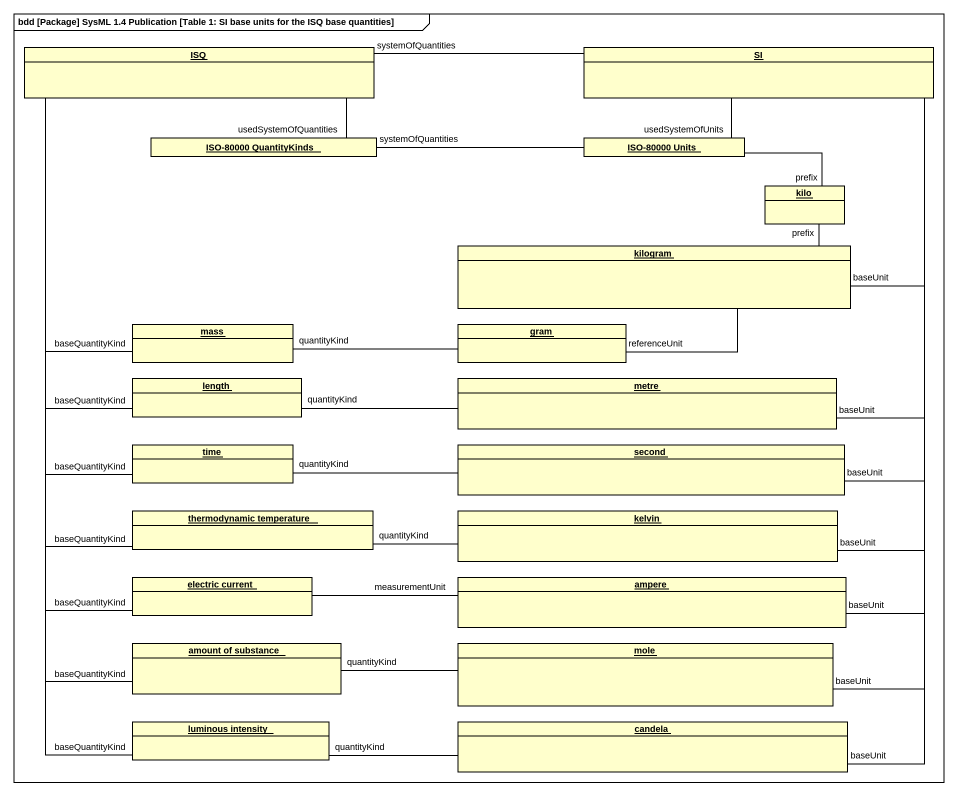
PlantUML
@startuml
mainframe bdd [Package] SysML 1.4 Publication [Table 1: SI base units for the ISQ base quantities]
hide circle
hide empty members
object ISQ
object SI
object "ISO-80000 QuantityKinds" as ISO_80000_QuantityKinds
object "ISO-80000 Units" as ISO_80000_Units
object kilo
object kilogram
object mass
object gram
object length
object metre
object time
object second
object "thermodynamic temperature" as thermodynamic_temperature
object kelvin
object "electric current" as electric_current
object ampere
object "amount of substance" as amount_of_substance
object mole
object "luminous intensity" as luminous_intensity
object candela
ISQ -right- SI : systemOfQuantities
ISO_80000_QuantityKinds -up- ISQ : usedSystemOfQuantities
ISO_80000_QuantityKinds -right- ISO_80000_Units : systemOfQuantities
ISO_80000_Units -up- SI : usedSystemOfUnits
kilo -left- ISO_80000_Units : prefix
kilo -left- kilogram : prefix
kilogram -up- SI : baseUnit
mass -up- ISQ : baseQuantityKind
gram -right- kilogram : referenceUnit
gram -left- mass : quantityKind
length -up- ISQ : baseQuantityKind
metre -up- SI : baseUnit
metre -left- length : quantityKind
time -up- ISQ : baseQuantityKind
second -up- SI : baseUnit
second -left- time : quantityKind
thermodynamic_temperature -up- ISQ : baseQuantityKind
kelvin -up- SI : baseUnit
kelvin -left- thermodynamic_temperature : quantityKind
electric_current -up- ISQ : baseQuantityKind
ampere -up- SI : baseUnit
ampere -left- electric_current : measurementUnit
amount_of_substance -up- ISQ : baseQuantityKind
mole -up- SI : baseUnit
mole -left- amount_of_substance : quantityKind
luminous_intensity -up- ISQ : baseQuantityKind
candela -up- SI : baseUnit
candela -left- luminous_intensity : quantityKind
@enduml
